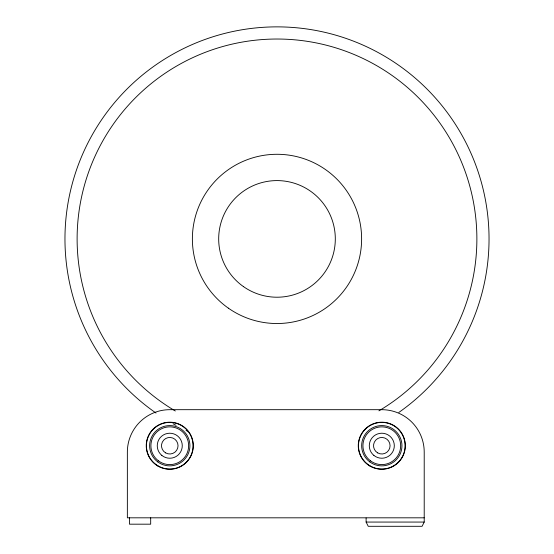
<?xml version="1.0" encoding="UTF-8"?>
<svg xmlns="http://www.w3.org/2000/svg" width="554" height="554" viewBox="0 0 554 554"><rect width="100%" height="100%" fill="white"/><g stroke="black" fill="none" stroke-linecap="round" stroke-linejoin="round"><path stroke-width="0.83" d="M424.212 517.817L127.358 517.817L127.358 452.085A42.409 42.409 0 0 1 169.766 409.683L381.803 409.683A42.409 42.409 0 0 1 424.212 452.085L424.212 522.062L422.086 526.3L368.23 526.3L366.111 522.062L366.111 517.983M366.111 522.062L424.212 522.062M150.681 517.817L150.681 524.181L129.477 524.181L129.477 517.817M156.027 413.049A212.037 212.037 0 0 1 118.196 98.404A212.037 212.037 0 0 1 435.112 97.622A212.037 212.037 0 0 1 398.825 412.453M187.619 431.185A212.037 212.037 0 0 1 186.068 430.451M176.054 425.368A212.037 212.037 0 0 1 173.007 423.692M175.32 410.992A199.876 199.876 0 0 1 124.255 109.983A199.876 199.876 0 0 1 429.565 109.775A199.876 199.876 0 0 1 378.915 410.846M370.03 466.108A23.538 23.538 0 0 0 405.334 445.728A23.538 23.538 0 0 0 370.03 425.34A23.538 23.538 0 0 0 370.03 466.108M158.001 466.108A23.538 23.538 0 0 0 193.304 445.728A23.538 23.538 0 0 0 158.001 425.34A23.538 23.538 0 0 0 158.001 466.108M243.49 286.626A58.309 58.309 0 0 0 335.08 244.065A58.309 58.309 0 0 0 252.423 186.026A58.309 58.309 0 0 0 243.49 286.626M228.373 308.156A84.617 84.617 0 0 0 361.284 246.392A84.617 84.617 0 0 0 241.336 162.17A84.617 84.617 0 0 0 228.373 308.156M367.87 464.432A23.323 23.323 0 0 0 404.967 448.435A23.323 23.323 0 0 0 372.565 424.309A23.323 23.323 0 0 0 367.87 464.432M377.669 452.888A8.268 8.268 0 0 0 390.071 445.728A8.268 8.268 0 0 0 377.669 438.567A8.268 8.268 0 0 0 377.669 452.888M155.833 464.432A23.323 23.323 0 0 0 192.931 448.435A23.323 23.323 0 0 0 160.528 424.309A23.323 23.323 0 0 0 155.833 464.432M165.632 452.888A8.268 8.268 0 0 0 178.035 445.728A8.268 8.268 0 0 0 165.632 438.567A8.268 8.268 0 0 0 165.632 452.888M157.738 461.884A20.145 20.145 0 0 0 189.773 448.068A20.145 20.145 0 0 0 161.789 427.231A20.145 20.145 0 0 0 157.738 461.884M161.823 455.395A12.513 12.513 0 0 0 182.107 447.771A12.513 12.513 0 0 0 165.369 434.017A12.513 12.513 0 0 0 161.823 455.395M158.492 460.866A18.871 18.871 0 0 0 188.512 447.916A18.871 18.871 0 0 0 162.294 428.401A18.871 18.871 0 0 0 158.492 460.866M369.774 461.884A20.145 20.145 0 0 0 401.809 448.068A20.145 20.145 0 0 0 373.825 427.231A20.145 20.145 0 0 0 369.774 461.884M373.86 455.395A12.513 12.513 0 0 0 394.143 447.771A12.513 12.513 0 0 0 377.399 434.017A12.513 12.513 0 0 0 373.86 455.395M370.529 460.866A18.871 18.871 0 0 0 400.542 447.916A18.871 18.871 0 0 0 374.331 428.401A18.871 18.871 0 0 0 370.529 460.866"/></g></svg>
